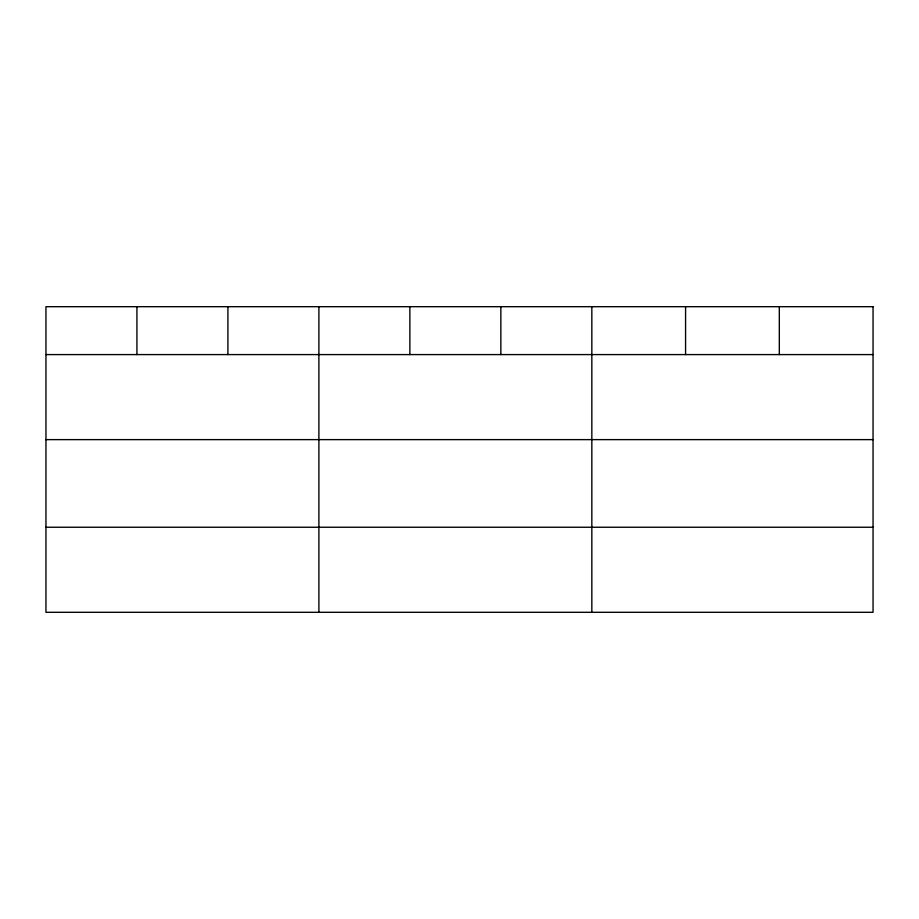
<?xml version="1.0" encoding="UTF-8"?>
<svg xmlns="http://www.w3.org/2000/svg" width="919" height="919" viewBox="0 0 919 919"><rect width="100%" height="100%" fill="white"/><g stroke="black" fill="none" stroke-linecap="round" stroke-linejoin="round"><path stroke-width="1.38" d="M45.95 354.585L873.05 354.585M45.95 439.627L873.05 439.627M45.95 527.253L873.05 527.253M779.312 306.693L779.312 354.585M685.574 306.693L685.574 354.585M591.836 306.693L591.836 612.307M500.855 306.693L500.855 354.585M409.874 306.693L409.874 354.585M318.893 306.693L318.893 612.307M227.912 306.693L227.912 354.585M136.931 306.693L136.931 354.585M873.05 306.693L45.95 306.693L45.95 612.307L873.05 612.307L873.05 306.693"/></g></svg>
